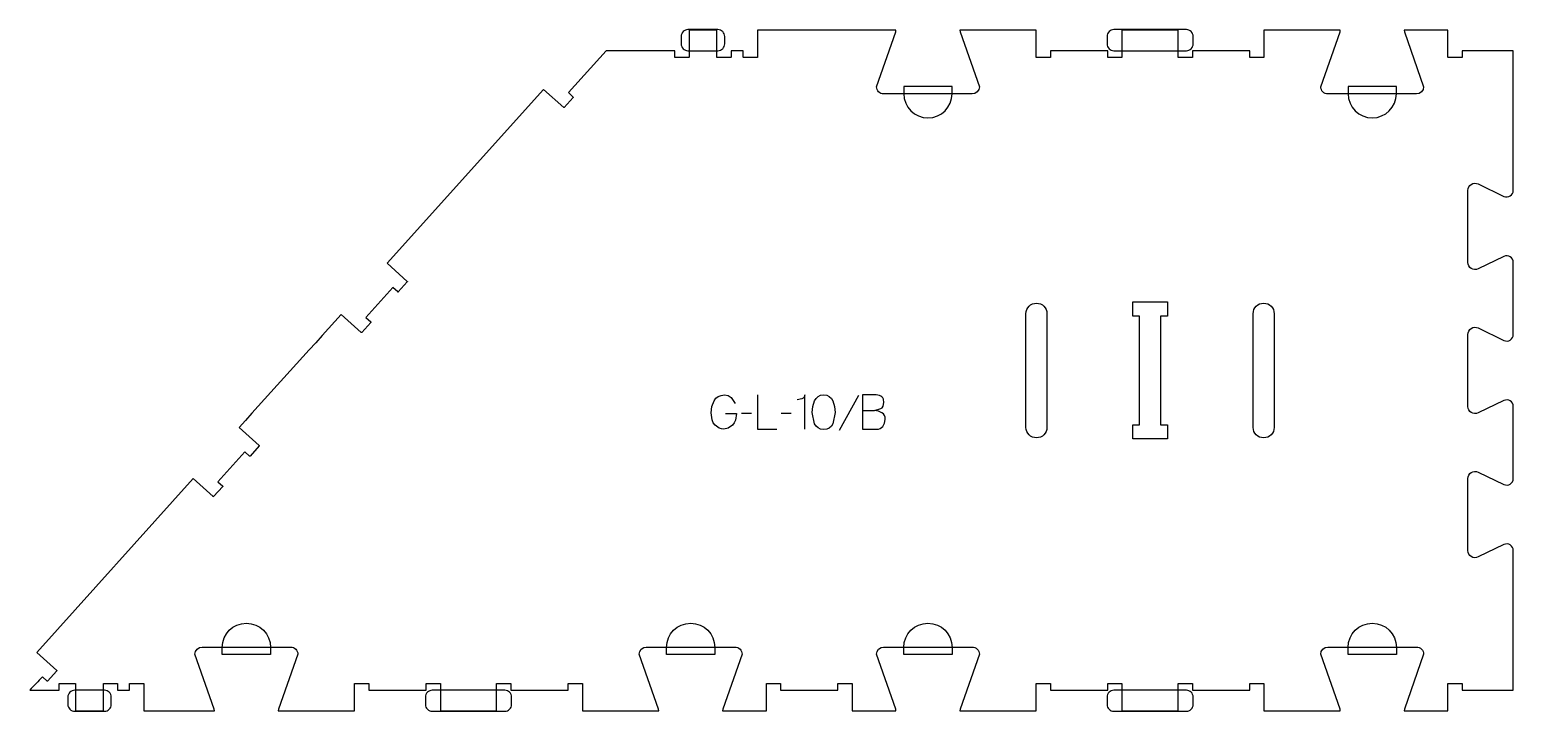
# Model space of a CAD drawing. Header units: millimetres. Extents: x -753 to 553, y -278 to 321.
import ezdxf

# ---------------------------------------------------------------- set-up
doc = ezdxf.new("R2010")
doc.units = ezdxf.units.MM
for name, color, linetype, true_color in [('1_ANYTOOL_1MMDEEP_LABELS_S', 2, 'Continuous', 0xffff00), ('3_ANYTOOL_CUTTHROUGH_INSID', 4, 'Continuous', 0x00ffff), ('4_ANYTOOL_CUTTHROUGH_OUTSI', 5, 'Continuous', 0x0000ff), ('5_ANYTOOL_HALF_MILL_9MM_IN', 3, 'Continuous', 0x00ff00)]:
    doc.layers.add(name, color=color, linetype=linetype, true_color=true_color)

msp = doc.modelspace()

# ---------------------------------------------------------------- linework, layer by layer
at = {"layer": '1_ANYTOOL_1MMDEEP_LABELS_S'}
for p, q in [((-23.6, -0.5), (-40.8, -31.3)), ((-117.9, -16.2), (-126.7, -16.2)), ((-83, -16.2), (-91.8, -16.2))]:
    msp.add_line(p, q, dxfattribs=at)
for points in [[(-70.9, -30), (-70.9, 0), (-71.1, -1.1), (-71.7, -2.1), (-72.4, -2.8), (-73.5, -3.4), (-77.8, -4.4)], [(-140.8, -16.2), (-131, -16.3), (-132, -22.2), (-133.1, -24.6), (-134.7, -26.5), (-138.4, -29.2), (-142.4, -30.1), (-144.4, -29.9), (-146.4, -29.2), (-150, -26.6), (-151.5, -24.5), (-152.5, -22), (-153.4, -15.6), (-152.7, -10.2), (-150.7, -5.1), (-149.2, -2.9), (-147.1, -1.3), (-144.6, -0.4), (-141.7, 0), (-138.4, -0.6), (-135.9, -2.3), (-132.2, -7.5)], [(-112.7, 0), (-112.7, -30), (-95.6, -30)], [(-20.2, 0), (-20.2, -30), (-10.5, -30), (-8, -30.1), (-6.2, -30), (-4.7, -29.5), (-3.4, -28.7), (-2.2, -27.6), (-0.7, -24.7), (-0.1, -21.5), (-0.3, -19.6), (-0.9, -18), (-1.8, -16.7), (-3.1, -15.7), (-6.2, -14.3), (-9.7, -13.6)], [(-20.2, -13.7), (-9.7, -13.6), (-4, -12), (-2.8, -11.2), (-2.1, -10), (-1.4, -6.5), (-1.8, -3.7), (-2.4, -2.6), (-3.1, -1.7), (-4, -1), (-5.2, -0.4), (-8.1, 0), (-20.2, 0)]]:
    msp.add_lwpolyline(points, dxfattribs=at)
msp.add_lwpolyline([(-54.4, 0.2), (-51.6, -0.2), (-49.4, -1.3), (-47.6, -3), (-46.3, -5.2), (-44.7, -10.2), (-44.2, -15.4), (-46.3, -25.3), (-47.6, -27.5), (-49.4, -29.1), (-51.6, -30), (-54.4, -30.3), (-57.1, -30), (-59.3, -29), (-61, -27.5), (-62.3, -25.3), (-64.4, -15.4), (-64, -10.2), (-62.4, -5.1), (-61, -3), (-59.3, -1.3), (-57.1, -0.2)], close=True, dxfattribs=at)
at = {"layer": '3_ANYTOOL_CUTTHROUGH_INSID'}
for points in [[(142.2, -28.5, -1), (123.7, -28.5), (123.7, 71.5, -1), (142.2, 71.5)], [(323.7, -28.5), (323.7, 71.5, -1), (342.2, 71.5), (342.2, -28.5, -1)]]:
    msp.add_lwpolyline(points, format="xyb", close=True, dxfattribs=at)
msp.add_lwpolyline([(217.7, 81.8), (248.2, 81.8), (248.2, 69.3), (242.2, 69.3), (242.2, -26.2), (248.2, -26.2), (248.2, -38.7), (217.7, -38.7), (217.7, -26.2), (223.7, -26.2), (223.7, 69.3), (217.7, 69.3)], close=True, dxfattribs=at)
at = {"layer": '4_ANYTOOL_CUTTHROUGH_OUTSI'}
msp.add_lwpolyline([(-590.7, -277.7), (-590.9, -276.3), (-607.8, -228), (-607.4, -225.7), (-606, -223.6), (-603.9, -222.2), (-601.6, -221.7), (-523.6, -221.7, -0.419618), (-517.3, -228.1), (-534.2, -276.4), (-534.5, -277.7), (-467.3, -277.7), (-467.3, -254, -0.414214), (-467, -253.7), (-455, -253.7, -0.414214), (-454.8, -254), (-454.8, -259.7), (-404.3, -259.7), (-404.3, -254, -0.414214), (-404, -253.7), (-392, -253.7, -0.414214), (-391.8, -254), (-391.8, -277.7), (-342.3, -277.7), (-342.3, -254, -0.414214), (-342, -253.7), (-330, -253.7, -0.414214), (-329.8, -254), (-329.8, -259.7), (-279.3, -259.7), (-279.3, -254, -0.414214), (-279, -253.7), (-267, -253.7, -0.414214), (-266.8, -254), (-266.8, -277.7), (-199.6, -277.7), (-199.8, -276.3), (-216.7, -228), (-216.3, -225.7), (-214.9, -223.6), (-212.8, -222.2), (-210.5, -221.7), (-132.5, -221.7, -0.419618), (-126.2, -228.1), (-143.1, -276.4), (-143.4, -277.7), (-104.8, -277.7), (-104.8, -254, -0.414214), (-104.5, -253.7), (-92.5, -253.7, -0.414214), (-92.3, -254), (-92.3, -259.7), (-41.8, -259.7), (-41.8, -254, -0.414214), (-41.5, -253.7), (-29.5, -253.7, -0.414214), (-29.3, -254), (-29.3, -277.7), (9.3, -277.7), (9.1, -276.3), (-7.8, -228), (-7.4, -225.7), (-6, -223.6), (-3.9, -222.2), (-1.6, -221.7), (76.4, -221.7, -0.419618), (82.7, -228.1), (65.8, -276.4), (65.5, -277.7), (132.7, -277.7), (132.7, -254, -0.414214), (133, -253.7), (145, -253.7, -0.414214), (145.2, -254), (145.2, -259.7), (195.7, -259.7), (195.7, -254, -0.414214), (196, -253.7), (208, -253.7, -0.414214), (208.2, -254), (208.2, -277.7), (257.7, -277.7), (257.7, -254, -0.414214), (258, -253.7), (270, -253.7, -0.414214), (270.2, -254), (270.2, -259.7), (320.7, -259.7), (320.7, -254, -0.414214), (321, -253.7), (333, -253.7, -0.414214), (333.2, -254), (333.2, -277.7), (400.4, -277.7), (400.2, -276.3), (383.3, -228), (383.7, -225.7), (385.1, -223.6), (387.2, -222.2), (389.5, -221.7), (467.5, -221.7, -0.419618), (473.8, -228.1), (456.9, -276.4), (456.6, -277.7), (495.2, -277.7), (495.2, -254, -0.414214), (495.5, -253.7), (507.5, -253.7, -0.414214), (507.7, -254), (507.7, -259.7), (552.7, -259.7), (552.7, -136.8, 0.551268), (544.5, -131.6), (521.7, -142.5, -0.551268), (512.7, -136.9), (512.7, -73.5, -0.551268), (521.7, -67.8), (544.5, -78.7, 0.551268), (552.7, -73.5), (552.7, -10.1, 0.551268), (544.5, -4.9), (521.7, -15.8, -0.551268), (512.7, -10.2), (512.7, 53.2, -0.551268), (521.7, 58.9), (544.5, 48, 0.551268), (552.7, 53.2), (552.7, 116.6, 0.551268), (544.5, 121.8), (521.7, 110.9, -0.551268), (512.7, 116.5), (512.7, 179.9, -0.551268), (521.7, 185.6), (544.5, 174.7, 0.551268), (552.7, 179.9), (552.7, 302.8), (507.7, 302.8), (507.7, 297, -0.414214), (507.5, 296.8), (495.5, 296.8, -0.414214), (495.2, 297), (495.2, 320.8), (456.6, 320.8), (456.9, 319.4), (473.8, 271), (473.3, 268.7), (472, 266.6), (469.8, 265.2), (467.5, 264.8), (389.5, 264.8, -0.419618), (383.3, 271.1), (400.2, 319.4), (400.4, 320.8), (333.2, 320.8), (333.2, 297, -0.414214), (333, 296.8), (321, 296.8, -0.414214), (320.7, 297), (320.7, 302.8), (270.2, 302.8), (270.2, 297, -0.414214), (270, 296.8), (258, 296.8, -0.414214), (257.7, 297), (257.7, 320.8), (208.2, 320.8), (208.2, 297, -0.414214), (208, 296.8), (196, 296.8, -0.414214), (195.7, 297), (195.7, 302.8), (145.2, 302.8), (145.2, 297, -0.414214), (145, 296.8), (133, 296.8, -0.414214), (132.7, 297), (132.7, 320.8), (65.5, 320.8), (65.8, 319.4), (82.7, 271), (82.3, 268.7), (80.9, 266.6), (78.7, 265.2), (76.4, 264.8), (-1.6, 264.8, -0.419618), (-7.8, 271.1), (9.1, 319.4), (9.3, 320.8), (-112.6, 320.8), (-112.6, 297, -0.414214), (-112.9, 296.8), (-124.9, 296.8, -0.414214), (-125.1, 297), (-125.1, 302.8), (-135.9, 302.8), (-135.9, 297, -0.414213), (-136.1, 296.8), (-148.1, 296.8, -0.414215), (-148.4, 297), (-148.4, 320.8), (-172.9, 320.8), (-172.9, 297, -0.414213), (-173.1, 296.8), (-185.1, 296.8, -0.414214), (-185.4, 297), (-185.4, 302.8), (-245.9, 302.8), (-279.1, 265.9), (-274.9, 262, -0.414214), (-274.9, 261.7), (-282.9, 252.8, -0.414214), (-283.2, 252.8), (-300.9, 268.6), (-438.6, 115.8), (-420.9, 99.9, -0.414214), (-420.9, 99.5), (-428.9, 90.6, -0.414214), (-429.3, 90.6), (-433.5, 94.4), (-457.3, 68), (-453, 64.2, -0.414214), (-453, 63.8), (-461, 54.9, -0.414214), (-461.4, 54.9), (-479, 70.8, 0.001252), (-569, -28.6), (-551.3, -44.5, -0.414214), (-551.3, -44.8), (-559.3, -53.8, -0.414214), (-559.7, -53.8), (-564, -49.9), (-587.7, -76.3), (-583.4, -80.2, -0.414214), (-583.4, -80.5), (-591.5, -89.4, -0.414214), (-591.8, -89.4), (-609.5, -73.6), (-747.1, -226.4), (-729.5, -242.3, -0.414214), (-729.5, -242.7), (-737.5, -251.6, -0.414214), (-737.8, -251.6), (-742.1, -247.8, -0.010436), (-753.3, -259.7), (-727.4, -259.7), (-727.4, -254, -0.414203), (-727.1, -253.7), (-713.1, -253.7, -0.414225), (-712.9, -254), (-712.9, -277.7), (-688.4, -277.7), (-688.4, -254, -0.414213), (-688.1, -253.7), (-676.1, -253.7, -0.414214), (-675.9, -254), (-675.9, -259.7), (-665.4, -259.7), (-665.4, -254, -0.414214), (-665.1, -253.7), (-653.1, -253.7, -0.414214), (-652.9, -254), (-652.9, -277.7)], format="xyb", close=True, dxfattribs=at)
at = {"layer": '5_ANYTOOL_HALF_MILL_9MM_IN'}
for points in [[(-173.8, 321.3, 0.414214), (-179.8, 315.3), (-179.8, 308.8, 0.414214), (-173.8, 302.8), (-147.5, 302.8, 0.414214), (-141.5, 308.8), (-141.5, 315.3, 0.414214), (-147.5, 321.3)], [(201.1, 321.3, 0.414214), (195.1, 315.3), (195.1, 308.8, 0.414214), (201.1, 302.8), (264.9, 302.8, 0.414214), (270.9, 308.8), (270.9, 315.3, 0.414214), (264.9, 321.3)], [(16.2, 265, 1), (58.7, 265), (58.7, 271.3), (16.2, 271.3)], [(407.3, 265, 1), (449.8, 265), (449.8, 271.3), (407.3, 271.3)], [(-583.8, -222, -1), (-541.3, -222), (-541.3, -228.2), (-583.8, -228.2)], [(-192.7, -222, -1), (-150.2, -222), (-150.2, -228.2), (-192.7, -228.2)], [(16.2, -222, -1), (58.7, -222), (58.7, -228.2), (16.2, -228.2)], [(407.3, -222, -1), (449.8, -222), (449.8, -228.2), (407.3, -228.2)], [(-713.7, -259.7, 0.414214), (-719.7, -265.7), (-719.7, -272.2, 0.414214), (-713.7, -278.2), (-687.5, -278.2, 0.414214), (-681.5, -272.2), (-681.5, -265.7, 0.414214), (-687.5, -259.7)], [(-398.9, -259.7, 0.414214), (-404.9, -265.7), (-404.9, -272.2, 0.414214), (-398.9, -278.2), (-335.1, -278.2, 0.414214), (-329.1, -272.2), (-329.1, -265.7, 0.414214), (-335.1, -259.7)], [(201.1, -259.7, 0.414214), (195.1, -265.7), (195.1, -272.2, 0.414214), (201.1, -278.2), (264.9, -278.2, 0.414214), (270.9, -272.2), (270.9, -265.7, 0.414214), (264.9, -259.7)]]:
    msp.add_lwpolyline(points, format="xyb", close=True, dxfattribs=at)

doc.saveas('drawing.dxf')
